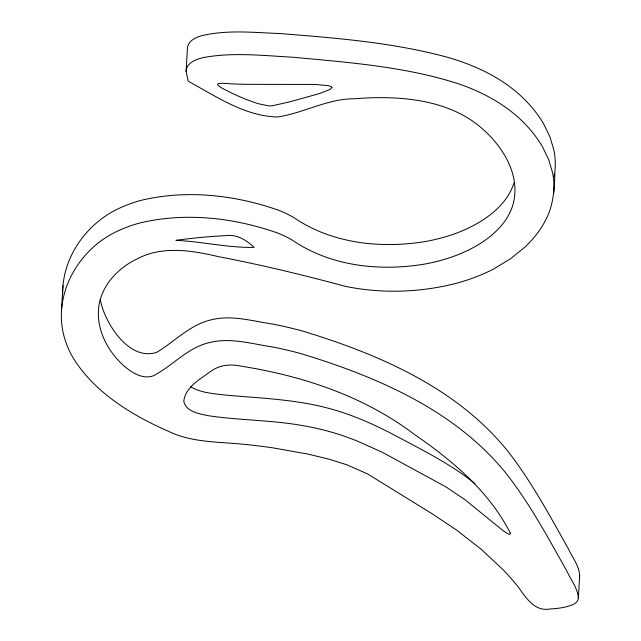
<?xml version="1.0" encoding="UTF-8"?>
<svg xmlns="http://www.w3.org/2000/svg" width="641" height="641" viewBox="0 0 641 641"><rect width="100%" height="100%" fill="white"/><g stroke="black" fill="none" stroke-linecap="round" stroke-linejoin="round"><path stroke-width="0.96" d="M578.358 598.229C577.813 588.342 571.019 580.097 567.013 571.387C548.52 538.44 530.532 504.94 507.36 474.965C456.424 410.801 377.461 376.852 300.966 353.608A305.292 198.678 3.3 0 0 272.072 346.861C251.552 343.872 230.311 337.278 209.615 342.55C187.733 347.39 172.597 365.835 153.335 375.858C141.917 379.76 130.692 371.948 122.575 364.657C107.143 350.218 96.294 329.105 98.69 307.6C101.094 285.838 117.688 268.218 136.805 259.052C162.261 245.431 191.755 250.415 218.485 256.656C261.135 264.781 303.321 275.013 345.219 286.311C380.954 293.682 418.341 292.616 453.748 283.963A164.336 106.943 3.3 0 0 493.955 268.827L510.925 258.507L525.275 246.785A174.112 113.305 3.3 0 0 545.347 220.616C553.856 205.328 554.465 187.517 554.97 170.474A161.828 105.316 3.3 0 0 553.912 150.226L550.042 137.086L543.848 124.258A185.722 120.861 3.3 0 0 530.395 105.669C508.569 80.782 477.785 65.791 446.352 56.961C392.188 42.41 335.948 38.019 280.229 33.572C254.197 32.571 227.451 29.59 201.803 35.648C195.521 37.362 187.653 41.072 187.404 48.564L186.098 71.231L188.19 81.223C216.153 96.366 244.758 116.277 277.681 116.983C303.906 112.984 327.872 98.458 355.162 98.746A192.012 124.955 3.3 0 1 383.767 97.68C418.373 97.993 455.126 104.892 481.904 128.36C503.321 146.869 521.381 176.211 512.752 205.352A115.316 75.045 3.3 0 1 502.584 224.158C491.823 237.402 476.96 246.609 461.44 253.299A140.828 91.647 3.3 0 1 424.11 264.172C379.48 271.512 330.508 266.287 292.48 240.223A93.049 60.55 3.3 0 0 277.361 232.939C233.444 217.483 184.68 212.043 139.121 223.18A110.997 72.233 3.3 0 0 118.897 230.52C80.221 247.434 53.387 291.871 63.467 334.033A173.735 113.064 3.3 0 0 73.867 359.128C95.862 393.534 132.383 415.448 168.984 431.561C191.635 442.362 217.027 441.793 241.425 444.069A418.918 272.625 3.3 0 1 273.058 447.883L307.464 453.98L328.729 459.1L346.893 464.805L367.678 473.979L432.274 513.858L456.624 530.123L481.311 549.369L502.881 569.537A343.48 223.533 3.3 0 1 518.649 587.517C526.149 598.061 534.923 611.955 550.13 608.95A60.278 39.229 3.3 0 0 566.019 606.859C570.666 605.521 577.629 604.062 578.358 598.229L579.664 575.57C579.119 565.674 572.325 557.43 568.319 548.728C549.826 515.773 531.838 482.28 508.666 452.298C457.73 388.134 378.767 354.185 302.272 330.948A305.292 198.678 3.3 0 0 273.378 324.194C252.858 321.205 231.625 314.611 210.921 319.883C189.896 324.763 174.689 341.629 156.652 352.358C128.52 361.628 103.874 321.614 100.236 299.083M62.634 294.243C62.153 257.193 86.856 222.756 120.204 207.852A110.997 72.233 3.3 0 1 140.427 200.513C185.986 189.375 234.75 194.824 278.667 210.272A93.049 60.55 3.3 0 1 293.786 217.555C331.814 243.628 380.794 248.844 425.416 241.505A140.828 91.647 3.3 0 0 462.746 230.632C478.266 223.949 493.129 214.735 503.898 201.49A115.316 75.045 3.3 0 0 514.066 182.685M61.648 308.345L62.954 285.678M186.098 71.231C186.579 62.417 196.547 59.116 203.782 57.482C233.148 52.129 263.267 55.615 292.825 57.225C347.726 62.337 403.501 66.464 456.4 83.122C483.723 92.112 509.924 106.518 529.089 128.336A185.722 120.861 3.3 0 1 542.542 146.917L548.736 159.753L552.606 172.886A161.828 105.316 3.3 0 1 553.656 193.141M554.104 176.355L554.537 173.415M579.392 576.956L579.664 575.57M176.131 240.287C192.869 237.995 209.807 236.465 226.698 235.567C237.218 234.269 246.977 240.591 254.14 247.354C228.589 248.011 202.083 241.529 176.155 240.367M190.681 386.699C200.537 392.805 212.54 393.462 223.757 394.92C259.909 398.245 296.655 399.183 331.806 409.206C355.835 415.865 378.51 426.521 400.417 438.3C426.097 451.913 452.242 465.246 474.981 483.57M510.324 533.112L510.076 534.233L508.81 534.217L503.377 530.9L465.246 499.9L446.032 486.952L382.405 452.33L356.636 440.744L343.608 435.944A187.38 121.942 3.3 0 0 304.491 425.928C272.489 419.959 239.742 420.504 207.62 415.6C198.862 413.669 186.162 411.73 183.775 401.378C185.241 387.028 200.304 379.16 210.761 371.347C219.31 365.098 230.215 363.832 240.367 366.051C302.608 375.818 363.92 396.106 414.615 434.566C452.314 460.478 489.379 491.695 510.324 533.112M331.958 87.513L330.187 89.411L319.907 93.442L290.085 101.743L272.505 105.749A10.889 7.091 3.3 0 1 267.826 105.709L257.826 103.618L246.232 99.451A207.203 134.842 3.3 0 1 228.14 91.294C211.065 82.913 216.402 82.593 231.978 83.883A323.825 210.737 3.3 0 0 247.089 84.332L315.164 84.444L328.625 85.71L331.261 86.615L331.958 87.513"/></g></svg>
